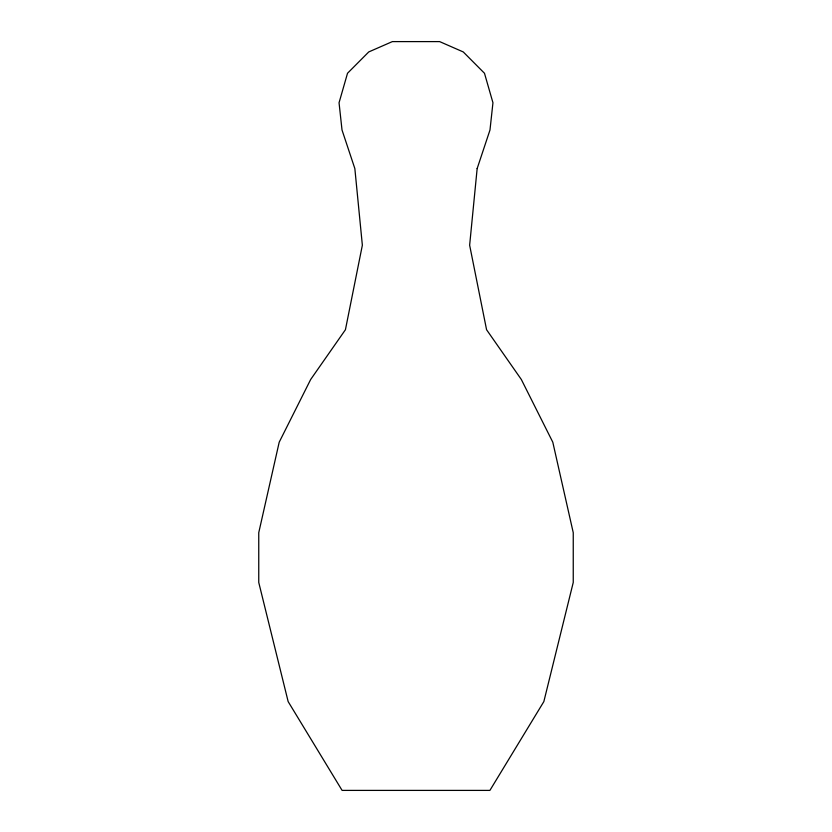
<?xml version="1.0" encoding="UTF-8"?>
<svg xmlns="http://www.w3.org/2000/svg" width="832" height="832" viewBox="0 0 832 832"><rect width="100%" height="100%" fill="white"/><g stroke="black" fill="none" stroke-linecap="round" stroke-linejoin="round"><path stroke-width="1.25" d="M477.152 168.574L469.643 245.211L486.574 329.732L521.342 379.506L552.802 442.198L573.248 532.688L573.248 582.452L543.847 701.594L489.902 790.4L342.098 790.4L288.153 701.594L258.752 582.452L258.752 532.688L279.198 442.198L310.658 379.506L345.426 329.732L362.357 245.211L354.848 168.574L342.014 130L339.05 102.762L347.516 73.268L368.742 51.938L392.371 41.6L439.629 41.6L463.258 51.938L484.484 73.268L492.95 102.762L489.986 130L477.152 168.574"/></g></svg>
